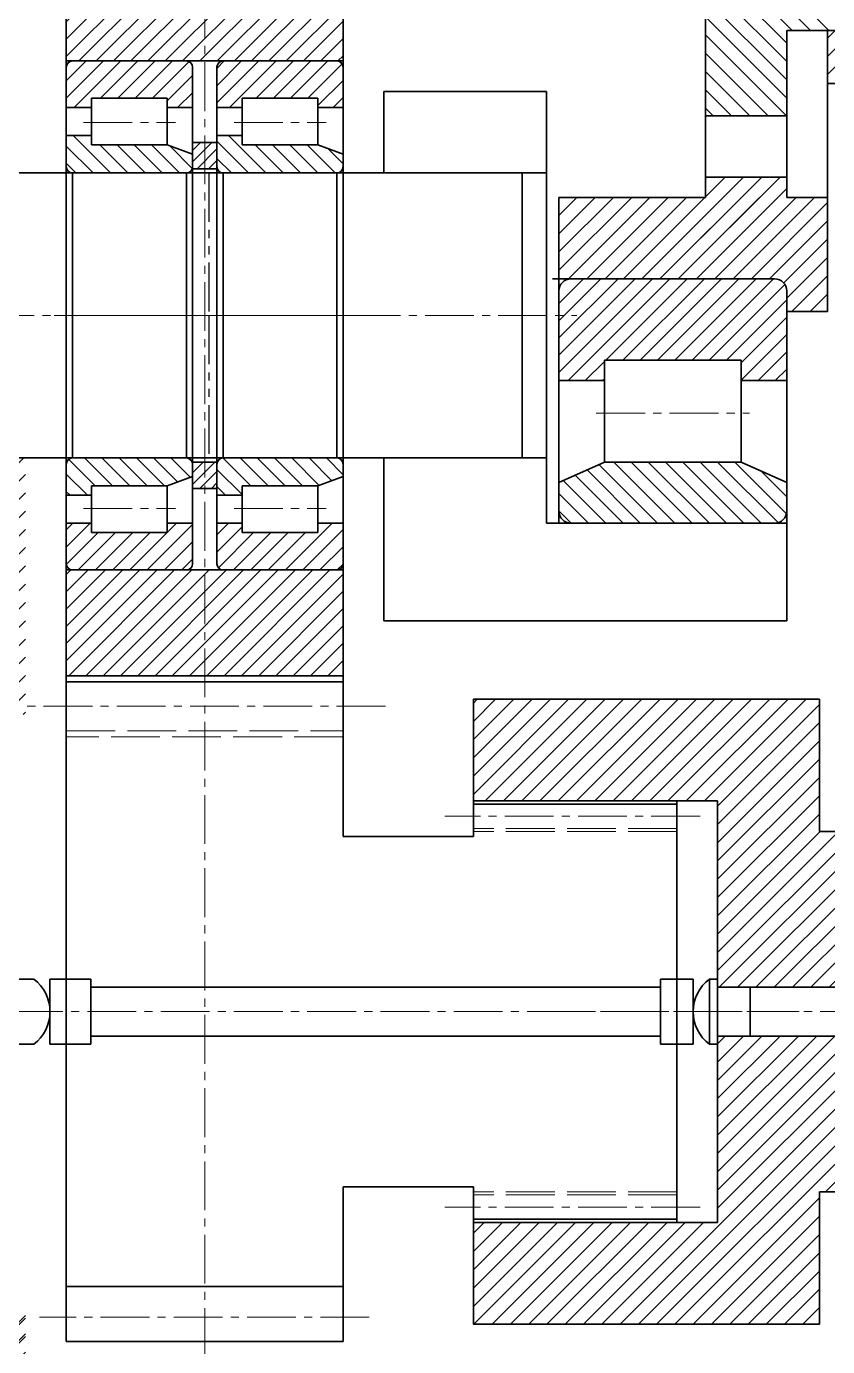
# Model space of a CAD drawing. Header units: millimetres. Extents: x -594 to 6367, y -2099 to 456.
# Drawn here: x 1551 to 1747.8, y -82.3 to 242 of the extents above; entities that cross this region are included whole.
import ezdxf

# ---------------------------------------------------------------- set-up
doc = ezdxf.new("R2010")
doc.units = ezdxf.units.MM
doc.set_wipeout_variables(frame=1)
for name, pattern in [('ACAD_ISO02W100', [15, 12, -3]), ('双点画线', [22, 12, -2, 2, -2, 2, -2]), ('点画线', [18, 12, -2, 2, -2])]:
    doc.linetypes.add(name, pattern=pattern)
for name, color, linetype, lineweight in [('中心线层', 1, '点画线', 18), ('剖面线层', 4, 'Continuous', 18), ('粗实线层', 7, 'Continuous', 35), ('细虚线', 7, 'ACAD_ISO02W100', 18)]:
    doc.layers.add(name, color=color, linetype=linetype, lineweight=lineweight)
pattern_1 = [(-45, (0, 0), (2.12132, 2.12132), [])]
pattern_2 = [(45, (0, 0), (-2.12132, 2.12132), [])]
pattern_3 = [(45, (0, 0), (-1.41421, 1.41421), [])]
pattern_4 = [(45, (1560.805, 171), (-2.12132, 2.12132), [])]

# ---------------------------------------------------------------- blocks, each defined once
blk = doc.blocks.new('*X13')
at = {"layer": '剖面线层'}
h = blk.add_hatch(dxfattribs=at)
h.set_pattern_fill('无图案', color=256, style=0, pattern_type=0)
h.set_pattern_definition(pattern_2)
edge = h.paths.add_edge_path(flags=0)
edge.add_line((0, 51.04), (0, 61))
edge.add_arc((1.5, 61), 1.5, 90, 180, ccw=False)
edge.add_line((1.5, 62.5), (29.5, 62.5))
edge.add_arc((29.5, 61), 1.5, 0, 90, ccw=False)
edge.add_line((31, 61), (31, 51.04))
edge.add_line((31, 51.04), (24.8, 51.04))
edge.add_line((24.8, 51.04), (24.8, 53.33))
edge.add_line((24.8, 53.33), (6.2, 53.33))
edge.add_line((6.2, 53.33), (6.2, 51.04))
edge.add_line((6.2, 51.04), (0, 51.04))
h = blk.add_hatch(dxfattribs=at)
h.set_pattern_fill('无图案', color=256, style=0, pattern_type=0)
h.set_pattern_definition(pattern_1)
edge = h.paths.add_edge_path(flags=0)
edge.add_arc((1.5, 36.5), 1.5, 227.1666, 270, ccw=False)
edge.add_arc((1.5, 36.5), 1.5, 180, 227.1666, ccw=False)
edge.add_line((0, 36.5), (0, 44.17))
edge.add_line((0, 44.17), (6.2, 44.17))
edge.add_line((6.2, 44.17), (6.2, 41.88))
edge.add_line((6.2, 41.88), (24.8, 41.88))
edge.add_line((24.8, 41.88), (31, 39.58))
edge.add_line((31, 39.58), (31, 36.5))
edge.add_arc((29.5, 36.5), 1.5, 270, 360, ccw=False)
edge.add_line((29.5, 35), (1.5, 35))
h = blk.add_hatch(dxfattribs=at)
h.set_pattern_fill('无图案', color=256, style=0, pattern_type=0)
h.set_pattern_definition(pattern_1)
edge = h.paths.add_edge_path(flags=0)
edge.add_arc((1.5, -36.5), 1.5, 132.8334, 180, ccw=False)
edge.add_arc((1.5, -36.5), 1.5, 90, 132.8334, ccw=False)
edge.add_line((1.5, -35), (29.5, -35))
edge.add_arc((29.5, -36.5), 1.5, 0, 90, ccw=False)
edge.add_line((31, -36.5), (31, -39.58))
edge.add_line((31, -39.58), (24.8, -41.88))
edge.add_line((24.8, -41.88), (6.2, -41.88))
edge.add_line((6.2, -41.88), (6.2, -44.17))
edge.add_line((6.2, -44.17), (0, -44.17))
edge.add_line((0, -44.17), (0, -36.5))
h = blk.add_hatch(dxfattribs=at)
h.set_pattern_fill('无图案', color=256, style=0, pattern_type=0)
h.set_pattern_definition(pattern_2)
edge = h.paths.add_edge_path(flags=0)
edge.add_arc((1.5, -61), 1.5, 180, 270, ccw=False)
edge.add_line((0, -61), (0, -51.04))
edge.add_line((0, -51.04), (6.2, -51.04))
edge.add_line((6.2, -51.04), (6.2, -53.33))
edge.add_line((6.2, -53.33), (24.8, -53.33))
edge.add_line((24.8, -53.33), (24.8, -51.04))
edge.add_line((24.8, -51.04), (31, -51.04))
edge.add_line((31, -51.04), (31, -61))
edge.add_arc((29.5, -61), 1.5, 270, 360, ccw=False)
edge.add_line((29.5, -62.5), (1.5, -62.5))
at = {"layer": '中心线层'}
for p, q in [((4.2, 47.38), (26.8, 47.38)), ((4.2, 0), (34, 0)), ((4.2, -47.38), (26.8, -47.38))]:
    blk.add_line(p, q, dxfattribs=at)
at = {"layer": '粗实线层'}
for p, q in [((1.5, 62.5), (29.5, 62.5)), ((0, 61), (0, -61)), ((31, -61), (31, 61)), ((6.2, 53.33), (24.8, 53.33)), ((6.2, 53.33), (6.2, 41.88)), ((24.8, 53.33), (24.8, 41.88)), ((0, 51.04), (6.2, 51.04)), ((24.8, 51.04), (31, 51.04)), ((0, 44.17), (6.2, 44.17)), ((6.2, 41.88), (24.8, 41.88)), ((24.8, 41.88), (31, 39.58)), ((1.5, 35), (29.5, 35)), ((1.5, 35), (1.5, -35)), ((29.5, -35), (29.5, 35)), ((1.5, -35), (29.5, -35)), ((6.2, -41.88), (24.8, -41.88)), ((6.2, -53.33), (6.2, -41.88)), ((24.8, -41.88), (31, -39.58)), ((24.8, -53.33), (24.8, -41.88)), ((0, -44.17), (6.2, -44.17)), ((0, -51.04), (6.2, -51.04)), ((24.8, -51.04), (31, -51.04)), ((6.2, -53.33), (24.8, -53.33)), ((1.5, -62.5), (29.5, -62.5))]:
    blk.add_line(p, q, dxfattribs=at)
for centre, start, end in [((1.5, 61), 90, 180), ((29.5, 61), 0, 90), ((1.5, 36.5), 180, 270), ((29.5, 36.5), 270, 0), ((1.5, -36.5), 90, 180), ((29.5, -36.5), 0, 90), ((1.5, -61), 180, 270), ((29.5, -61), 270, 0)]:
    blk.add_arc(centre, 1.5, start, end, dxfattribs=at)
blk = doc.blocks.new('*X14')
at = {"layer": '剖面线层'}
h = blk.add_hatch(dxfattribs=at)
h.set_pattern_fill('无图案', color=256, style=0, pattern_type=0)
h.set_pattern_definition(pattern_2)
edge = h.paths.add_edge_path(flags=0)
edge.add_line((0, 51.04), (0, 61))
edge.add_arc((1.5, 61), 1.5, 90, 180, ccw=False)
edge.add_line((1.5, 62.5), (29.5, 62.5))
edge.add_arc((29.5, 61), 1.5, 0, 90, ccw=False)
edge.add_line((31, 61), (31, 51.04))
edge.add_line((31, 51.04), (24.8, 51.04))
edge.add_line((24.8, 51.04), (24.8, 53.33))
edge.add_line((24.8, 53.33), (6.2, 53.33))
edge.add_line((6.2, 53.33), (6.2, 51.04))
edge.add_line((6.2, 51.04), (0, 51.04))
h = blk.add_hatch(dxfattribs=at)
h.set_pattern_fill('无图案', color=256, style=0, pattern_type=0)
h.set_pattern_definition(pattern_1)
edge = h.paths.add_edge_path(flags=0)
edge.add_arc((1.5, 36.5), 1.5, 227.1666, 270, ccw=False)
edge.add_arc((1.5, 36.5), 1.5, 180, 227.1666, ccw=False)
edge.add_line((0, 36.5), (0, 44.17))
edge.add_line((0, 44.17), (6.2, 44.17))
edge.add_line((6.2, 44.17), (6.2, 41.88))
edge.add_line((6.2, 41.88), (24.8, 41.88))
edge.add_line((24.8, 41.88), (31, 39.58))
edge.add_line((31, 39.58), (31, 36.5))
edge.add_arc((29.5, 36.5), 1.5, 270, 360, ccw=False)
edge.add_line((29.5, 35), (1.5, 35))
h = blk.add_hatch(dxfattribs=at)
h.set_pattern_fill('无图案', color=256, style=0, pattern_type=0)
h.set_pattern_definition(pattern_1)
edge = h.paths.add_edge_path(flags=0)
edge.add_arc((1.5, -36.5), 1.5, 132.8334, 180, ccw=False)
edge.add_arc((1.5, -36.5), 1.5, 90, 132.8334, ccw=False)
edge.add_line((1.5, -35), (29.5, -35))
edge.add_arc((29.5, -36.5), 1.5, 0, 90, ccw=False)
edge.add_line((31, -36.5), (31, -39.58))
edge.add_line((31, -39.58), (24.8, -41.88))
edge.add_line((24.8, -41.88), (6.2, -41.88))
edge.add_line((6.2, -41.88), (6.2, -44.17))
edge.add_line((6.2, -44.17), (0, -44.17))
edge.add_line((0, -44.17), (0, -36.5))
h = blk.add_hatch(dxfattribs=at)
h.set_pattern_fill('无图案', color=256, style=0, pattern_type=0)
h.set_pattern_definition(pattern_2)
edge = h.paths.add_edge_path(flags=0)
edge.add_arc((1.5, -61), 1.5, 180, 270, ccw=False)
edge.add_line((0, -61), (0, -51.04))
edge.add_line((0, -51.04), (6.2, -51.04))
edge.add_line((6.2, -51.04), (6.2, -53.33))
edge.add_line((6.2, -53.33), (24.8, -53.33))
edge.add_line((24.8, -53.33), (24.8, -51.04))
edge.add_line((24.8, -51.04), (31, -51.04))
edge.add_line((31, -51.04), (31, -61))
edge.add_arc((29.5, -61), 1.5, 270, 360, ccw=False)
edge.add_line((29.5, -62.5), (1.5, -62.5))
at = {"layer": '中心线层'}
for p, q in [((4.2, 47.38), (26.8, 47.38)), ((4.2, 0), (34, 0)), ((4.2, -47.38), (26.8, -47.38))]:
    blk.add_line(p, q, dxfattribs=at)
at = {"layer": '粗实线层'}
for p, q in [((1.5, 62.5), (29.5, 62.5)), ((0, 61), (0, -61)), ((31, -61), (31, 61)), ((6.2, 53.33), (24.8, 53.33)), ((6.2, 53.33), (6.2, 41.88)), ((24.8, 53.33), (24.8, 41.88)), ((0, 51.04), (6.2, 51.04)), ((24.8, 51.04), (31, 51.04)), ((0, 44.17), (6.2, 44.17)), ((6.2, 41.88), (24.8, 41.88)), ((24.8, 41.88), (31, 39.58)), ((1.5, 35), (29.5, 35)), ((1.5, 35), (1.5, -35)), ((29.5, -35), (29.5, 35)), ((1.5, -35), (29.5, -35)), ((6.2, -41.88), (24.8, -41.88)), ((6.2, -53.33), (6.2, -41.88)), ((24.8, -41.88), (31, -39.58)), ((24.8, -53.33), (24.8, -41.88)), ((0, -44.17), (6.2, -44.17)), ((0, -51.04), (6.2, -51.04)), ((24.8, -51.04), (31, -51.04)), ((6.2, -53.33), (24.8, -53.33)), ((1.5, -62.5), (29.5, -62.5))]:
    blk.add_line(p, q, dxfattribs=at)
for centre, start, end in [((1.5, 61), 90, 180), ((29.5, 61), 0, 90), ((1.5, 36.5), 180, 270), ((29.5, 36.5), 270, 0), ((1.5, -36.5), 90, 180), ((29.5, -36.5), 0, 90), ((1.5, -61), 180, 270), ((29.5, -61), 270, 0)]:
    blk.add_arc(centre, 1.5, start, end, dxfattribs=at)
blk = doc.blocks.new('*X15')
at = {"layer": '剖面线层'}
h = blk.add_hatch(dxfattribs=at)
h.set_pattern_fill('无图案', color=256, style=0, pattern_type=0)
h.set_pattern_definition(pattern_3)
h.paths.add_polyline_path([(0, 36), (0, 39.25), (0, 42.5), (6, 42.5), (6, 36)], flags=0)
h = blk.add_hatch(dxfattribs=at)
h.set_pattern_fill('无图案', color=256, style=0, pattern_type=0)
h.set_pattern_definition(pattern_3)
h.paths.add_polyline_path([(0, -42.5), (0, -39.25), (0, -36), (6, -36), (6, -42.5)], flags=0)
at = {"layer": '中心线层', "linetype": '点画线', "lineweight": 18}
blk.add_line((-3, 0), (9, 0), dxfattribs=at)
at = {"layer": '粗实线层'}
for p, q in [((0, 42.5), (6, 42.5)), ((0, 42.5), (0, -42.5)), ((6, 42.5), (6, -42.5)), ((0, 36), (6, 36)), ((0, 35), (6, 35)), ((0, -35), (6, -35)), ((0, -36), (6, -36)), ((0, -42.5), (6, -42.5))]:
    blk.add_line(p, q, dxfattribs=at)
at = {"layer": '粗实线层', "linetype": '双点画线', "lineweight": 25}
for p, q in [((4, 35), (4, 0)), ((4, 0), (4, -35))]:
    blk.add_line(p, q, dxfattribs=at)
blk = doc.blocks.new('*X16')
at = {"layer": '剖面线层'}
for p, q in [((1310.55, -100), (1337.55, -73)), ((1315.04, -100), (1342.04, -73)), ((1319.53, -100), (1346.53, -73)), ((1324.02, -100), (1351.02, -73)), ((1328.51, -100), (1355.51, -73)), ((1333, -100), (1360, -73)), ((1337.49, -100), (1364.49, -73)), ((1341.98, -100), (1368.98, -73)), ((1346.47, -100), (1373.47, -73)), ((1350.96, -100), (1377.96, -73)), ((1355.45, -100), (1382.45, -73)), ((1359.94, -100), (1386.94, -73)), ((1364.43, -100), (1391.43, -73)), ((1368.92, -100), (1395.92, -73)), ((1373.41, -100), (1400.41, -73)), ((1377.9, -100), (1404.9, -73)), ((1382.39, -100), (1409.39, -73)), ((1386.88, -100), (1413.88, -73)), ((1391.37, -100), (1418.37, -73)), ((1395.86, -100), (1422.86, -73)), ((1400.35, -100), (1427.35, -73)), ((1404.84, -100), (1431.84, -73)), ((1406.81, -102.53), (1436.33, -73)), ((1406.81, -107.02), (1440.82, -73)), ((1406.81, -111.51), (1445.31, -73)), ((1409.8, -113), (1449.8, -73)), ((1414.29, -113), (1454.29, -73)), ((1418.78, -113), (1458.78, -73)), ((1423.27, -113), (1463.27, -73)), ((1427.76, -113), (1467.76, -73)), ((1432.25, -113), (1472.25, -73)), ((1436.74, -113), (1476.74, -73)), ((1441.23, -113), (1481.23, -73)), ((1445.72, -113), (1485.72, -73)), ((1450.21, -113), (1490.21, -73)), ((1454.7, -113), (1494.7, -73)), ((1459.19, -113), (1499.19, -73)), ((1463.68, -113), (1503.68, -73)), ((1468.17, -113), (1508.17, -73)), ((1472.66, -113), (1512.66, -73)), ((1477.15, -113), (1517.15, -73)), ((1481.64, -113), (1521.64, -73)), ((1486.13, -113), (1526.13, -73)), ((1490.62, -113), (1530.62, -73)), ((1495.11, -113), (1535.11, -73)), ((1499.6, -113), (1539.6, -73)), ((1504.09, -113), (1544.09, -73)), ((1508.03, -113.55), (1548.58, -73)), ((1510.27, -115.8), (1550.81, -75.27)), ((1510.81, -119.76), (1550.81, -79.76)), ((1510.81, -124.25), (1550.81, -84.25)), ((1510.81, -128.74), (1550.81, -88.74)), ((1510.81, -133.23), (1550.81, -93.23)), ((1510.81, -137.72), (1550.81, -97.72)), ((1510.81, -142.21), (1550.81, -102.21)), ((1510.81, -146.7), (1550.81, -106.7)), ((1510.81, -151.19), (1550.81, -111.19)), ((1510.81, -155.68), (1550.81, -115.68)), ((1510.81, -160.17), (1550.81, -120.17)), ((1510.81, -164.66), (1550.81, -124.66)), ((1510.81, -169.15), (1550.81, -129.15)), ((1510.81, -173.64), (1550.81, -133.64)), ((1510.81, -178.13), (1550.81, -138.13)), ((1510.81, -182.62), (1550.81, -142.62)), ((1510.81, -187.11), (1550.81, -147.11)), ((1510.81, -191.6), (1550.81, -151.6)), ((1510.81, -196.09), (1550.81, -156.09)), ((1510.81, -200.58), (1550.81, -160.58)), ((1510.81, -205.07), (1550.81, -165.07)), ((1510.81, -209.56), (1550.81, -169.56)), ((1510.81, -214.05), (1550.81, -174.05)), ((1510.81, -218.54), (1550.81, -178.54)), ((1510.81, -223.03), (1550.81, -183.03)), ((1512.33, -226), (1552.33, -186)), ((1516.82, -226), (1556.82, -186)), ((1521.31, -226), (1561.31, -186)), ((1525.8, -226), (1565.8, -186)), ((1530.29, -226), (1570.29, -186)), ((1534.78, -226), (1574.78, -186)), ((1539.27, -226), (1579.27, -186)), ((1543.76, -226), (1583.76, -186)), ((1548.25, -226), (1588.25, -186)), ((1552.74, -226), (1592.74, -186)), ((1557.23, -226), (1597.23, -186)), ((1561.72, -226), (1601.72, -186)), ((1566.21, -226), (1606.21, -186)), ((1570.7, -226), (1610.7, -186)), ((1575.19, -226), (1615.19, -186)), ((1579.68, -226), (1619.68, -186)), ((1584.17, -226), (1624.17, -186)), ((1588.66, -226), (1628.66, -186)), ((1593.15, -226), (1633.15, -186)), ((1597.64, -226), (1637.64, -186))]:
    blk.add_line(p, q, dxfattribs=at)

msp = doc.modelspace()

# ---------------------------------------------------------------- hatches: boundary and pattern name
at = {"layer": '剖面线层'}
h = msp.add_hatch(dxfattribs=at)
h.set_pattern_fill('ANSI31', color=256, angle=90)
h.paths.add_polyline_path([(1766.81, 266), (1750.81, 266), (1750.81, 256), (1717.81, 256), (1717.81, 220), (1737.81, 220), (1737.81, 241), (1766.81, 241)])
h = msp.add_hatch(dxfattribs=at)
h.set_pattern_fill('ANSI31', color=256)
h.paths.add_polyline_path([(1887.81, 203), (1887.81, 198), (1897.81, 198, -0.413752), (1902.8, 203), (1942.8, 203, -0.414214), (1947.81, 198), (1947.81, 75), (1962.81, 75), (1962.81, 183), (1967.81, 183), (1967.81, 223), (1962.81, 223), (1942.8, 223), (1872.81, 223, -0.414214), (1867.81, 228), (1867.81, 238, 0.414214), (1862.81, 243), (1852.81, 243, -0.414214), (1847.81, 248), (1823.81, 248), (1823.81, 252), (1817.81, 252), (1817.81, 238), (1817.81, 228), (1841.81, 228), (1847.81, 228, -0.414214), (1852.81, 223), (1852.81, 203), (1872.81, 203)])
h.paths.add_polyline_path([(1747.81, 241), (1747.81, 228), (1793.81, 228), (1793.81, 238), (1793.81, 252), (1787.81, 252), (1787.81, 248, -0.414214), (1782.81, 243), (1782.81, 266), (1766.81, 266), (1766.81, 241)])
h = msp.add_hatch(dxfattribs=at)
h.set_pattern_fill('无图案', color=256, style=0, pattern_type=0)
h.set_pattern_definition(pattern_4)
h.paths.add_polyline_path([(1560.81, 233.5), (1560.81, 234.5), (1560.81, 259.5), (1628.81, 259.5), (1628.81, 233.5)], flags=0)
h = msp.add_hatch(dxfattribs=at)
h.set_pattern_fill('ANSI31', color=256)
h.paths.add_polyline_path([(1737.81, 205), (1717.81, 205), (1717.81, 200), (1681.81, 200), (1681.81, 180), (1684.81, 180), (1734.81, 180, -0.414214), (1737.81, 177), (1737.81, 172), (1747.81, 172), (1747.81, 200), (1737.81, 200)])
h = msp.add_hatch(dxfattribs=at)
h.set_pattern_fill('ANSI31', color=256)
h.paths.add_polyline_path([(1747.81, 200), (1681.81, 200), (1681.81, 180), (1684.81, 180), (1734.81, 180, -0.414214), (1737.81, 177), (1737.81, 172), (1747.81, 172)])
h = msp.add_hatch(dxfattribs=at)
h.set_pattern_fill('无图案', color=256, scale=3, angle=45, style=0, pattern_type=0)
h.set_pattern_definition([(45, (1681.805, 0), (-2.12132, 2.12132), [])])
edge = h.paths.add_edge_path(flags=0)
edge.add_line((1681.81, 155), (1681.81, 177))
edge.add_arc((1684.81, 177), 3, 90, 180, ccw=False)
edge.add_line((1684.81, 180), (1734.81, 180))
edge.add_arc((1734.81, 177), 3, 0, 90, ccw=False)
edge.add_line((1737.81, 177), (1737.81, 155))
edge.add_line((1737.81, 155), (1726.61, 155))
edge.add_line((1726.61, 155), (1726.61, 160))
edge.add_line((1726.61, 160), (1693.01, 160))
edge.add_line((1693.01, 160), (1693.01, 155))
edge.add_line((1693.01, 155), (1681.81, 155))
h = msp.add_hatch(dxfattribs=at)
h.set_pattern_fill('无图案', color=256, scale=3, angle=-45, style=0, pattern_type=0)
h.set_pattern_definition([(315, (1681.805, 0), (2.12132, 2.12132), [])])
edge = h.paths.add_edge_path(flags=0)
edge.add_arc((1684.81, 123), 3, 236.4427, 270, ccw=False)
edge.add_arc((1684.81, 123), 3, 180, 236.4427, ccw=False)
edge.add_line((1681.81, 123), (1681.81, 130))
edge.add_line((1681.81, 130), (1693.01, 135))
edge.add_line((1693.01, 135), (1726.61, 135))
edge.add_line((1726.61, 135), (1737.81, 130))
edge.add_line((1737.81, 130), (1737.81, 123))
edge.add_arc((1734.81, 123), 3, 270, 360, ccw=False)
edge.add_line((1734.81, 120), (1684.81, 120))
h = msp.add_hatch(dxfattribs=at)
h.set_pattern_fill('无图案', color=256, style=0, pattern_type=0)
h.set_pattern_definition(pattern_4)
h.paths.add_polyline_path([(1560.81, 82.5), (1560.81, 107.5), (1560.81, 108.5), (1628.81, 108.5), (1628.81, 82.5)], flags=0)
h = msp.add_hatch(dxfattribs=at)
h.set_pattern_fill('ANSI31', color=256, style=0, pattern_type=0)
h.paths.add_polyline_path([(1802.81, 44.25), (1752.81, 44.25), (1745.81, 44.25), (1745.81, 76.75), (1720.81, 76.75), (1660.81, 76.75), (1660.81, 51.75), (1720.81, 51.75), (1720.81, 48), (1720.81, 6), (1802.81, 6), (1802.81, 8)], flags=0)
h.paths.add_polyline_path([(1802.81, -6), (1720.81, -6), (1720.81, -48), (1720.81, -51.75), (1660.81, -51.75), (1660.81, -76.75), (1720.81, -76.75), (1745.81, -76.75), (1745.81, -44.25), (1752.81, -44.25), (1802.81, -44.25)], flags=0)
h = msp.add_hatch(dxfattribs=at)
h.set_pattern_fill('ANSI31', color=256)
h.paths.add_polyline_path([(1872.81, -223), (1942.8, -223), (1962.81, -223), (1967.81, -223), (1967.81, -183), (1962.81, -183), (1962.81, -178), (1962.81, -75), (1947.81, -75), (1947.81, -197.99, -0.414214), (1942.81, -203), (1902.81, -203, -0.414214), (1897.81, -198), (1887.81, -198), (1887.81, -206), (1852.81, -206), (1852.81, -223, -0.414214), (1847.81, -228), (1841.81, -228), (1747.81, -228), (1747.81, -241), (1766.81, -241), (1766.81, -266), (1782.81, -266), (1782.81, -248), (1807.81, -248), (1867.81, -248), (1867.81, -238), (1867.81, -228, -0.414214)])

# ---------------------------------------------------------------- linework, layer by layer
at = {"layer": '中心线层'}
for p, q in [((1631.81, 171), (1557.81, 171)), ((1691.01, 147), (1728.61, 147)), ((1639.22, 75), (1551.22, 75)), ((1716.52, 48), (1653.84, 48)), ((0, 0), (3507.16, 0)), ((1678.81, 0), (1740.81, 0)), ((1716.52, -48), (1653.84, -48)), ((1635.22, -75), (1554.22, -75))]:
    msp.add_line(p, q, dxfattribs=at)
at = {"layer": '粗实线层'}
for p, q in [((1717.81, 205), (1717.81, 309.5)), ((1560.81, 274.5), (1560.81, -81)), ((1628.81, 261), (1628.81, 43)), ((1766.81, 241), (1737.81, 241)), ((1737.81, 241), (1737.81, 205)), ((1747.81, 200), (1747.81, 241)), ((1841.81, 228), (1747.81, 228)), ((1638.81, 206), (1638.81, 226)), ((1638.81, 226), (1678.81, 226)), ((1678.81, 226), (1678.81, 120)), ((1737.81, 220), (1717.81, 220)), ((1737.81, 205), (1737.81, 220)), ((1672.81, 206), (1678.81, 206)), ((1737.81, 205), (1717.81, 205)), ((1717.81, 205), (1717.81, 200)), ((1737.81, 200), (1737.81, 205)), ((1681.81, 180), (1681.81, 200)), ((1681.81, 200), (1717.81, 200)), ((1737.81, 200), (1747.81, 200)), ((1747.81, 200), (1747.81, 172)), ((1681.81, 171), (1681.81, 185.94)), ((1684.81, 180), (1680.24, 180)), ((1684.81, 180), (1734.81, 180)), ((1681.81, 177), (1681.81, 120)), ((1737.81, 120), (1737.81, 177)), ((1747.81, 172), (1737.81, 172)), ((1693.01, 160), (1726.61, 160)), ((1693.01, 160), (1693.01, 135)), ((1726.61, 160), (1726.61, 135)), ((1681.81, 155), (1693.01, 155)), ((1726.61, 155), (1737.81, 155)), ((1638.81, 136), (1638.81, 96)), ((1672.81, 136), (1678.81, 136)), ((1681.81, 130), (1693.01, 135)), ((1693.01, 135), (1726.61, 135)), ((1726.61, 135), (1737.81, 130)), ((1678.81, 120), (1737.81, 120)), ((1684.81, 120), (1734.81, 120)), ((1737.81, 120), (1737.81, 96)), ((1638.81, 96), (1668.81, 96)), ((1688.81, 96), (1668.81, 96)), ((1737.81, 96), (1688.81, 96)), ((1628.81, 81), (1560.81, 81)), ((1560.81, 81), (1560.81, -81)), ((1628.81, 75), (1628.81, 81)), ((1628.81, 44.25), (1628.81, 75)), ((1628.81, 75), (1628.81, 67.5)), ((1660.81, 51.75), (1660.81, 76.75)), ((1660.81, 76.75), (1720.81, 76.75)), ((1745.81, 76.75), (1720.81, 76.75)), ((1745.81, 44.25), (1745.81, 76.75)), ((1720.81, 51.75), (1660.81, 51.75)), ((1660.81, 45), (1660.81, 51.75)), ((1710.81, 51), (1660.81, 51)), ((1660.81, 44.25), (1660.81, 51)), ((1710.81, 45), (1710.81, 51.75)), ((1710.81, 51), (1710.81, 44.25)), ((1720.81, 48), (1720.81, 51.75)), ((1720.81, 48), (1720.81, 51)), ((1720.81, 48), (1720.81, -48)), ((1628.81, 43), (1660.81, 43)), ((1660.81, 44.25), (1660.81, 43)), ((1710.81, 44.25), (1710.81, -44.25)), ((1752.81, 44.25), (1745.81, 44.25)), ((1552.81, 8), (1548.81, 8)), ((1566.81, 8), (1556.81, 8)), ((1556.81, 8), (1556.81, 0)), ((1556.81, -8), (1556.81, 8)), ((1566.81, -8), (1566.81, 8)), ((1706.81, 8), (1714.81, 8)), ((1706.81, 8), (1706.81, -8)), ((1706.81, 8), (1706.81, 0)), ((1714.81, -8), (1714.81, 8)), ((1718.81, 8), (1720.81, 8)), ((1718.81, 8), (1718.81, -8)), ((1720.81, -8), (1720.81, 8)), ((1566.81, 6), (1706.81, 6)), ((1720.81, 6), (1802.81, 6)), ((1728.81, 6), (1728.81, -6)), ((1566.81, -6), (1706.81, -6)), ((1720.81, -6), (1802.81, -6)), ((1552.81, -8), (1548.81, -8)), ((1556.81, -8), (1566.81, -8)), ((1706.81, -8), (1714.81, -8)), ((1718.81, -8), (1720.81, -8)), ((1628.81, -43), (1628.81, -81)), ((1628.81, -43), (1660.81, -43)), ((1660.81, -44.25), (1660.81, -43)), ((1660.81, -44.25), (1660.81, -51)), ((1660.81, -45), (1660.81, -51.75)), ((1710.81, -51), (1710.81, -44.25)), ((1710.81, -45), (1710.81, -51.75)), ((1752.81, -44.25), (1745.81, -44.25)), ((1745.81, -44.25), (1745.81, -76.75)), ((1720.81, -48), (1720.81, -51)), ((1720.81, -48), (1720.81, -51.75)), ((1710.81, -51), (1660.81, -51)), ((1720.81, -51.75), (1660.81, -51.75)), ((1660.81, -51.75), (1660.81, -76.75)), ((1628.81, -67.5), (1560.81, -67.5)), ((1628.81, -75), (1628.81, -67.5)), ((1660.81, -76.75), (1720.81, -76.75)), ((1745.81, -76.75), (1720.81, -76.75)), ((1560.81, -81), (1560.81, -81)), ((1628.81, -81), (1560.81, -81))]:
    msp.add_line(p, q, dxfattribs=at)
at = {"layer": '粗实线层', "color": 7}
for p, q in [((1560.81, 273), (1560.81, 69)), ((1628.81, 69), (1628.81, 273)), ((1628.81, 233.5), (1560.81, 233.5)), ((1628.81, 108.5), (1560.81, 108.5)), ((1628.81, 82.5), (1560.81, 82.5))]:
    msp.add_line(p, q, dxfattribs=at)
at = {"layer": '粗实线层'}
for centre, radius, start, end in [((1684.81, 177), 3, 90, 180), ((1734.81, 177), 3, 0, 90), ((1684.81, 123), 3, 180, 270), ((1734.81, 123), 3, 270, 0), ((1546.81, 0), 10, 306.8699, 53.1301), ((1724.81, 0), 10, 126.8699, 233.1301)]:
    msp.add_arc(centre, radius, start, end, dxfattribs=at)
at = {"layer": '细虚线', "color": 7}
msp.add_line((1560.81, 69), (1628.81, 69), dxfattribs=at)
at = {"layer": '细虚线'}
for p, q in [((1628.81, 67.5), (1560.81, 67.5)), ((1710.81, 45), (1660.81, 45)), ((1710.81, 44.25), (1660.81, 44.25)), ((1710.81, -44.25), (1660.81, -44.25)), ((1710.81, -45), (1660.81, -45))]:
    msp.add_line(p, q, dxfattribs=at)

# ---------------------------------------------------------------- block references
at = {"layer": '剖面线层'}
msp.add_blockref('*X16', (0, 0), dxfattribs=at)

# ---------------------------------------------------------------- next in the draw order: wipeouts: each hides what was drawn before it
for points in [[(1591.81, 171), (1591.81, 178.08), (1591.81, 178.08), (1591.81, 207.5), (1591.81, 207.5), (1591.81, 210.58), (1591.81, 210.58), (1591.81, 222.04), (1591.81, 222.04), (1591.81, 232), (1591.81, 232), (1591.8, 232.08), (1591.8, 232.16), (1591.79, 232.23), (1591.77, 232.31), (1591.75, 232.39), (1591.73, 232.46), (1591.71, 232.54), (1591.68, 232.61), (1591.64, 232.68), (1591.6, 232.75), (1591.56, 232.82), (1591.52, 232.88), (1591.47, 232.94), (1591.42, 233), (1591.37, 233.06), (1591.31, 233.11), (1591.25, 233.17), (1591.19, 233.21), (1591.12, 233.26), (1591.06, 233.3), (1590.99, 233.34), (1590.92, 233.37), (1590.84, 233.4), (1590.77, 233.43), (1590.69, 233.45), (1590.62, 233.47), (1590.54, 233.48), (1590.46, 233.49), (1590.38, 233.5), (1590.31, 233.5), (1590.31, 233.5), (1562.31, 233.5), (1562.31, 233.5), (1562.23, 233.5), (1562.15, 233.49), (1562.07, 233.48), (1561.99, 233.47), (1561.92, 233.45), (1561.84, 233.43), (1561.77, 233.4), (1561.69, 233.37), (1561.62, 233.34), (1561.56, 233.3), (1561.49, 233.26), (1561.42, 233.21), (1561.36, 233.17), (1561.3, 233.11), (1561.24, 233.06), (1561.19, 233), (1561.14, 232.94), (1561.09, 232.88), (1561.05, 232.82), (1561.01, 232.75), (1560.97, 232.68), (1560.93, 232.61), (1560.9, 232.54), (1560.88, 232.46), (1560.86, 232.39), (1560.84, 232.31), (1560.82, 232.23), (1560.81, 232.16), (1560.81, 232.08), (1560.81, 232), (1560.81, 232), (1560.81, 222.04), (1560.81, 222.04), (1560.81, 215.17), (1560.81, 215.17), (1560.81, 207.5), (1560.81, 207.5), (1560.81, 178.08), (1560.81, 178.08), (1560.81, 134.5), (1560.81, 134.5), (1560.81, 126.83), (1560.81, 126.83), (1560.81, 119.96), (1560.81, 119.96), (1560.81, 110), (1560.81, 110), (1560.81, 109.92), (1560.81, 109.84), (1560.82, 109.77), (1560.84, 109.69), (1560.86, 109.61), (1560.88, 109.54), (1560.9, 109.46), (1560.93, 109.39), (1560.97, 109.32), (1561.01, 109.25), (1561.05, 109.18), (1561.09, 109.12), (1561.14, 109.06), (1561.19, 109), (1561.24, 108.94), (1561.3, 108.89), (1561.36, 108.83), (1561.42, 108.79), (1561.49, 108.74), (1561.56, 108.7), (1561.62, 108.66), (1561.69, 108.63), (1561.77, 108.6), (1561.84, 108.57), (1561.92, 108.55), (1561.99, 108.53), (1562.07, 108.52), (1562.15, 108.51), (1562.23, 108.5), (1562.31, 108.5), (1562.31, 108.5), (1590.31, 108.5), (1590.31, 108.5), (1590.38, 108.5), (1590.46, 108.51), (1590.54, 108.52), (1590.62, 108.53), (1590.69, 108.55), (1590.77, 108.57), (1590.84, 108.6), (1590.92, 108.63), (1590.99, 108.66), (1591.06, 108.7), (1591.12, 108.74), (1591.19, 108.79), (1591.25, 108.83), (1591.31, 108.89), (1591.37, 108.94), (1591.42, 109), (1591.47, 109.06), (1591.52, 109.12), (1591.56, 109.18), (1591.6, 109.25), (1591.64, 109.32), (1591.68, 109.39), (1591.71, 109.46), (1591.73, 109.54), (1591.75, 109.61), (1591.77, 109.69), (1591.79, 109.77), (1591.8, 109.84), (1591.8, 109.92), (1591.81, 110), (1591.81, 110), (1591.81, 119.96), (1591.81, 119.96), (1591.81, 131.42), (1591.81, 131.42), (1591.81, 134.5), (1591.81, 134.5)], [(1628.81, 171), (1628.81, 178.08), (1628.81, 178.08), (1628.81, 207.5), (1628.81, 207.5), (1628.81, 210.58), (1628.81, 210.58), (1628.81, 222.04), (1628.81, 222.04), (1628.81, 232), (1628.81, 232), (1628.8, 232.08), (1628.8, 232.16), (1628.79, 232.23), (1628.77, 232.31), (1628.75, 232.39), (1628.73, 232.46), (1628.71, 232.54), (1628.68, 232.61), (1628.64, 232.68), (1628.6, 232.75), (1628.56, 232.82), (1628.52, 232.88), (1628.47, 232.94), (1628.42, 233), (1628.37, 233.06), (1628.31, 233.11), (1628.25, 233.17), (1628.19, 233.21), (1628.12, 233.26), (1628.06, 233.3), (1627.99, 233.34), (1627.92, 233.37), (1627.84, 233.4), (1627.77, 233.43), (1627.69, 233.45), (1627.62, 233.47), (1627.54, 233.48), (1627.46, 233.49), (1627.38, 233.5), (1627.31, 233.5), (1627.31, 233.5), (1599.31, 233.5), (1599.31, 233.5), (1599.23, 233.5), (1599.15, 233.49), (1599.07, 233.48), (1598.99, 233.47), (1598.92, 233.45), (1598.84, 233.43), (1598.77, 233.4), (1598.69, 233.37), (1598.62, 233.34), (1598.56, 233.3), (1598.49, 233.26), (1598.42, 233.21), (1598.36, 233.17), (1598.3, 233.11), (1598.24, 233.06), (1598.19, 233), (1598.14, 232.94), (1598.09, 232.88), (1598.05, 232.82), (1598.01, 232.75), (1597.97, 232.68), (1597.93, 232.61), (1597.9, 232.54), (1597.88, 232.46), (1597.86, 232.39), (1597.84, 232.31), (1597.82, 232.23), (1597.81, 232.16), (1597.81, 232.08), (1597.81, 232), (1597.81, 232), (1597.81, 222.04), (1597.81, 222.04), (1597.81, 215.17), (1597.81, 215.17), (1597.81, 207.5), (1597.81, 207.5), (1597.81, 178.08), (1597.81, 178.08), (1597.81, 134.5), (1597.81, 134.5), (1597.81, 126.83), (1597.81, 126.83), (1597.81, 119.96), (1597.81, 119.96), (1597.81, 110), (1597.81, 110), (1597.81, 109.92), (1597.81, 109.84), (1597.82, 109.77), (1597.84, 109.69), (1597.86, 109.61), (1597.88, 109.54), (1597.9, 109.46), (1597.93, 109.39), (1597.97, 109.32), (1598.01, 109.25), (1598.05, 109.18), (1598.09, 109.12), (1598.14, 109.06), (1598.19, 109), (1598.24, 108.94), (1598.3, 108.89), (1598.36, 108.83), (1598.42, 108.79), (1598.49, 108.74), (1598.56, 108.7), (1598.62, 108.66), (1598.69, 108.63), (1598.77, 108.6), (1598.84, 108.57), (1598.92, 108.55), (1598.99, 108.53), (1599.07, 108.52), (1599.15, 108.51), (1599.23, 108.5), (1599.31, 108.5), (1599.31, 108.5), (1627.31, 108.5), (1627.31, 108.5), (1627.38, 108.5), (1627.46, 108.51), (1627.54, 108.52), (1627.62, 108.53), (1627.69, 108.55), (1627.77, 108.57), (1627.84, 108.6), (1627.92, 108.63), (1627.99, 108.66), (1628.06, 108.7), (1628.12, 108.74), (1628.19, 108.79), (1628.25, 108.83), (1628.31, 108.89), (1628.37, 108.94), (1628.42, 109), (1628.47, 109.06), (1628.52, 109.12), (1628.56, 109.18), (1628.6, 109.25), (1628.64, 109.32), (1628.68, 109.39), (1628.71, 109.46), (1628.73, 109.54), (1628.75, 109.61), (1628.77, 109.69), (1628.79, 109.77), (1628.8, 109.84), (1628.8, 109.92), (1628.81, 110), (1628.81, 110), (1628.81, 119.96), (1628.81, 119.96), (1628.81, 131.42), (1628.81, 131.42), (1628.81, 134.5), (1628.81, 134.5)]]:
    msp.add_wipeout(points).dxf.layer = '粗实线层'

# ---------------------------------------------------------------- next in the draw order: linework, layer by layer
at = {"layer": '粗实线层'}
for p, q in [((1562.31, 206), (1549.69, 206)), ((1628.81, 206), (1633.81, 206))]:
    msp.add_line(p, q, dxfattribs=at)

# ---------------------------------------------------------------- next in the draw order: block references
for name, p in [('*X13', (1560.81, 171)), ('*X14', (1597.81, 171))]:
    msp.add_blockref(name, p, dxfattribs=at)

# ---------------------------------------------------------------- next in the draw order: wipeouts: each hides what was drawn before it
msp.add_wipeout([(1597.81, 171), (1597.81, 175.88), (1597.81, 175.88), (1597.81, 206), (1597.81, 206), (1597.81, 207), (1597.81, 207), (1597.81, 213.5), (1597.81, 213.5), (1591.81, 213.5), (1591.81, 213.5), (1591.81, 207), (1591.81, 207), (1591.81, 206), (1591.81, 206), (1591.81, 175.88), (1591.81, 175.88), (1591.81, 171), (1591.81, 171), (1591.81, 136), (1591.81, 136), (1591.81, 135), (1591.81, 135), (1591.81, 128.5), (1591.81, 128.5), (1597.81, 128.5), (1597.81, 128.5), (1597.81, 135), (1597.81, 135), (1597.81, 136), (1597.81, 136)]).dxf.layer = '粗实线层'

# ---------------------------------------------------------------- next in the draw order: hatches: boundary and pattern name
at = {"layer": '剖面线层'}
h = msp.add_hatch(dxfattribs=at)
h.set_pattern_fill('ANSI31', color=256, style=0, pattern_type=0)
edge = h.paths.add_edge_path(flags=0)
edge.add_line((1308.81, -73), (1308.81, -100))
edge.add_line((1308.81, -100), (1406.81, -100))
edge.add_line((1406.81, -100), (1406.81, -113))
edge.add_line((1406.81, -113), (1505.81, -113))
edge.add_arc((1505.81, -118), 5, 0, 90, ccw=False)
edge.add_line((1510.81, -118), (1510.81, -226))
edge.add_line((1510.81, -226), (1594.81, -226))
edge.add_line((1594.81, -226), (1594.81, -186))
edge.add_line((1594.81, -186), (1550.81, -186))
edge.add_line((1550.81, -186), (1550.81, -136))
edge.add_line((1550.81, -136), (1550.81, -93.78))
edge.add_line((1550.81, -93.78), (1550.81, -73))
edge.add_line((1550.81, -73), (1308.81, -73))
edge = h.paths.add_edge_path(flags=0)
edge.add_line((1406.81, 113), (1406.81, 100))
edge.add_line((1406.81, 100), (1308.81, 100))
edge.add_line((1308.81, 100), (1308.81, 73))
edge.add_line((1308.81, 73), (1550.81, 73))
edge.add_line((1550.81, 73), (1550.81, 82.96))
edge.add_line((1550.81, 82.96), (1550.81, 136))
edge.add_line((1550.81, 136), (1516.81, 136))
edge.add_line((1516.81, 136), (1510.81, 136))
edge.add_line((1510.81, 136), (1510.81, 118))
edge.add_arc((1505.81, 118), 5, -90, 0, ccw=False)
edge.add_line((1505.81, 113), (1406.81, 113))

# ---------------------------------------------------------------- next in the draw order: linework, layer by layer
at = {"layer": '中心线层'}
for p, q in [((1594.81, -282.79), (1594.81, 286.11)), ((1504.93, 171), (1686.21, 171)), ((1601.85, 171), (1595.86, 171))]:
    msp.add_line(p, q, dxfattribs=at)
at = {"layer": '粗实线层'}
msp.add_lwpolyline([(1516.81, 206), (1672.81, 206), (1672.81, 136), (1516.81, 136)], close=True, dxfattribs=at)

# ---------------------------------------------------------------- next in the draw order: block references
msp.add_blockref('*X15', (1591.81, 171), dxfattribs=at)

doc.saveas('drawing.dxf')
